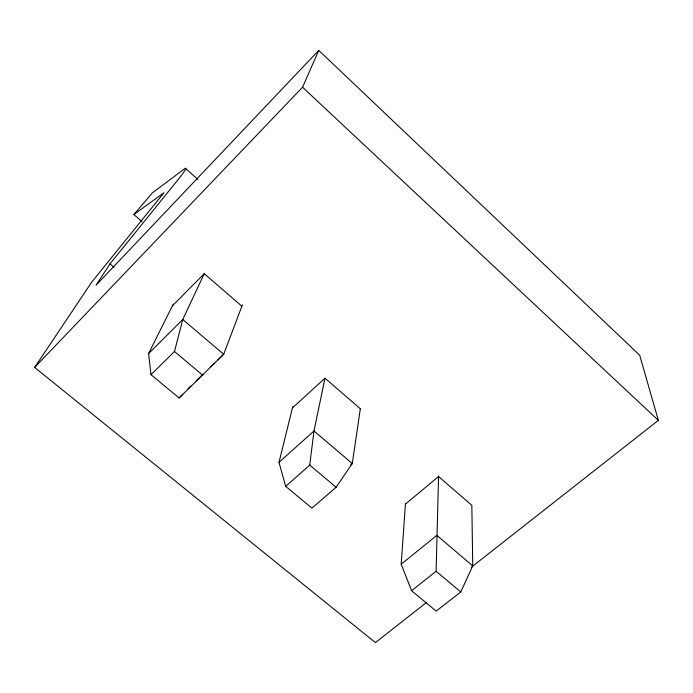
<?xml version="1.0" encoding="UTF-8"?>
<svg xmlns="http://www.w3.org/2000/svg" width="693" height="693" viewBox="0 0 693 693"><rect width="100%" height="100%" fill="white"/><g stroke="black" fill="none" stroke-linecap="round" stroke-linejoin="round"><path stroke-width="1.04" d="M405.44 504.088L438.548 476.533L471.838 505.353L472.739 565.878L460.784 591.961L436.183 611.122L411.59 590.731L436.114 571.24L438.565 475.892M411.59 590.731L401.195 564.223L405.457 503.811M360.299 409L352.287 463.53L336.114 487.248L311.945 508.116L285.681 486.339L309.736 465.098L313.99 430.994L324.991 378.187L360.325 408.801M285.681 486.339L279.002 462.326L292.758 406.652M242.394 304.833L223.7 354.27L179.132 397.99L151.013 374.679L174.489 351.507L182.753 319.49L204.34 273.536M426.386 602.555L375.407 642.602L34.65 367.437L302.555 87.231L318.754 50.398L639.691 355.232L658.35 420.356L471.422 567.186M151.013 374.679L148.597 353.577L173.224 304.201M142.056 221.613L133.87 214.527L152.356 192.897L183.307 169.716A32.701 2.218 -48.4 0 1 178.603 178.993L110.014 263.851L96.041 285.204L318.754 50.398M34.65 367.437L91.675 282.172L163.981 192.741L133.87 214.527M179.132 397.99L182.753 394.239M187.82 388.99L190.792 386.01M172.418 305.812L204.27 273.683L241.866 306.228M148.597 353.577L182.753 319.49L223.7 354.27L217.576 360.178M196.154 380.847L203.04 374.203M210.689 366.822L214.518 363.132M292.437 407.934L324.982 378.205M279.002 462.326L313.99 430.994L352.287 463.53L350.684 464.916M401.195 564.223L436.841 535.368L472.739 565.878M174.489 351.507L202.737 375.225M309.736 465.098L336.114 487.248M436.114 571.24L460.784 591.961M110.014 263.851L114.146 267.351M185.75 168.668L197.869 179.435M302.555 87.231L658.35 420.356"/></g></svg>
